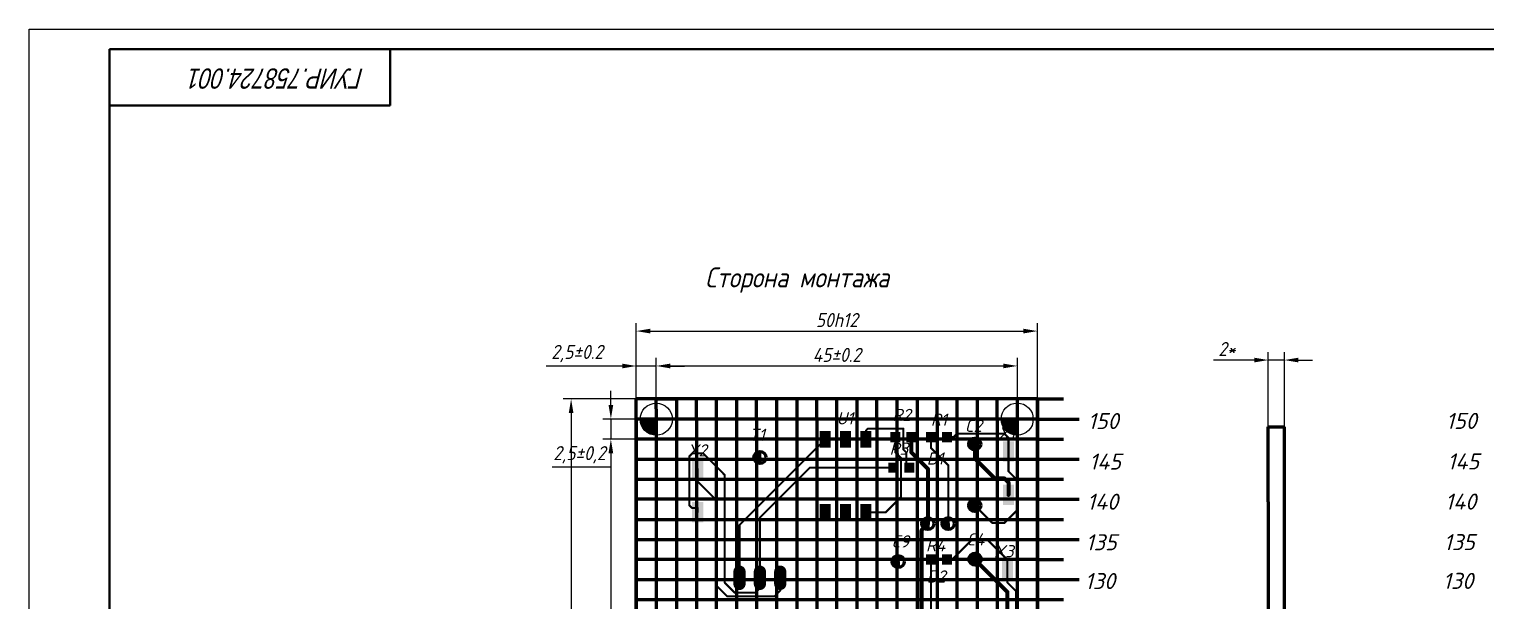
# Model space of a CAD drawing. Header units: millimetres. Extents: x 0 to 8800, y -367 to 2333.
# Drawn here: x 6511.4 to 6874.5, y 1454 to 1596.4 of the extents above; entities that cross this region are included whole.
import ezdxf

# ---------------------------------------------------------------- set-up
doc = ezdxf.new("R2010")
doc.units = ezdxf.units.MM
doc.header["$LTSCALE"] = 0.5
doc.layers.get('0').update_dxf_attribs({"lineweight": 60})
doc.layers.get('Defpoints').update_dxf_attribs({"color": 5})
for name, color, linetype in [('3-размеры', 6, 'Continuous'), ('BottomLayer', 5, 'Continuous'), ('KONTUR', 7, 'Continuous'), ('PDF _Текст', 7, 'Continuous'), ('TopLayer', 1, 'Continuous'), ('TopOverlay', 2, 'Continuous')]:
    doc.layers.add(name, color=color, linetype=linetype)
doc.layers.add('Основная', color=7, linetype='Continuous', lineweight=40)
doc.layers.add('Слой1', color=7, linetype='Continuous', lineweight=60)
doc.styles.add('PDF ISOCPEUR Italic', font='isocpeui.ttf')
doc.styles.get("Standard").update_dxf_attribs({"font": 'isocpeui.ttf', "width": 0.9})
doc.dimstyles.new('ISO-25', dxfattribs={"dimtxt": 3.5, "dimasz": 3.5, "dimexe": 2, "dimexo": 0, "dimgap": 1, "dimtad": 1, "dimtoh": 1, "dimdec": 0, "dimtxsty": 'Standard', "dimcen": 2.5, "dimadec": 0, "dimazin": 0, "dimtfac": 1, "dimtdec": 0, "dimtmove": 0, "dimatfit": 3, "dimldrblk": 'DOTSMALL', "dimfxl": 1, "dimarcsym": 0})

# ---------------------------------------------------------------- blocks, each defined once
blk = doc.blocks.new('*D109')
at = {"layer": '3-размеры', "color": 0, "lineweight": -2, "transparency": 16777216}
for p, q in [((6662.72, 1499.26), (6662.72, 1523.18)), ((6762.72, 1499.26), (6762.72, 1523.18)), ((6666.22, 1521.18), (6759.22, 1521.18))]:
    blk.add_line(p, q, dxfattribs=at)
at = {"layer": '3-размеры', "color": 0, "transparency": 16777216}
for points in [[(6666.22, 1521.77), (6666.22, 1520.6), (6662.72, 1521.18)], [(6759.22, 1521.77), (6759.22, 1520.6), (6762.72, 1521.18)]]:
    blk.add_solid(points, dxfattribs=at)
at = {"layer": 'Defpoints', "color": 0, "transparency": 16777216}
for p in [(6762.72, 1521.18), (6662.72, 1499.26), (6762.72, 1499.26)]:
    blk.add_point(p, dxfattribs=at)
at = {"layer": '3-размеры', "color": 0, "transparency": 16777216, "insert": (6712.72, 1523.93), "char_height": 3.5, "width": 3.75, "attachment_point": 5}
blk.add_mtext('50h12', dxfattribs=at)
blk = doc.blocks.new('_DotSmall')
at = {"color": 0, "linetype": 'ByBlock', "const_width": 0.5}
blk.add_lwpolyline([(-0.0625, 0, 1), (0.0625, 0, 1)], format="xyb", close=True, dxfattribs=at)
blk = doc.blocks.new('*D105')
at = {"layer": '3-размеры', "color": 0, "lineweight": -2, "transparency": 16777216}
for p, q in [((6667.72, 1494.26), (6667.72, 1514.5)), ((6757.72, 1494.26), (6757.72, 1514.5)), ((6671.22, 1512.5), (6754.22, 1512.5))]:
    blk.add_line(p, q, dxfattribs=at)
at = {"layer": '3-размеры', "color": 0, "transparency": 16777216}
for points in [[(6671.22, 1513.08), (6671.22, 1511.91), (6667.72, 1512.5)], [(6754.22, 1513.08), (6754.22, 1511.91), (6757.72, 1512.5)]]:
    blk.add_solid(points, dxfattribs=at)
at = {"layer": 'Defpoints', "color": 0, "transparency": 16777216}
for p in [(6757.72, 1512.5), (6667.72, 1494.26), (6757.72, 1494.26)]:
    blk.add_point(p, dxfattribs=at)
at = {"layer": '3-размеры', "color": 0, "transparency": 16777216, "insert": (6712.72, 1515.25), "char_height": 3.5, "width": 4.1667, "attachment_point": 5}
blk.add_mtext('45%%P0.2', dxfattribs=at)
blk = doc.blocks.new('*D110')
at = {"layer": '3-размеры', "color": 0, "lineweight": -2, "transparency": 16777216}
for p, q in [((6662.72, 1494.26), (6662.72, 1514.48)), ((6667.72, 1494.26), (6667.72, 1514.48)), ((6659.22, 1512.48), (6640.23, 1512.48)), ((6667.72, 1512.48), (6662.72, 1512.48)), ((6671.22, 1512.48), (6674.72, 1512.48))]:
    blk.add_line(p, q, dxfattribs=at)
at = {"layer": '3-размеры', "color": 0, "transparency": 16777216}
for points in [[(6659.22, 1513.06), (6659.22, 1511.89), (6662.72, 1512.48)], [(6671.22, 1513.06), (6671.22, 1511.89), (6667.72, 1512.48)]]:
    blk.add_solid(points, dxfattribs=at)
at = {"layer": 'Defpoints', "color": 0, "transparency": 16777216}
for p in [(6662.72, 1512.48), (6662.72, 1494.26), (6667.72, 1494.26)]:
    blk.add_point(p, dxfattribs=at)
at = {"layer": '3-размеры', "color": 0, "transparency": 16777216, "insert": (6647.98, 1515.58), "char_height": 3.5, "attachment_point": 5}
blk.add_mtext('2,5%%P0.2', dxfattribs=at)
blk = doc.blocks.new('*D111')
at = {"layer": '3-размеры', "color": 0, "lineweight": -2, "transparency": 16777216}
for p, q in [((6662.72, 1504.26), (6644.48, 1504.26)), ((6646.48, 1500.76), (6646.48, 1202.76)), ((6662.72, 1199.26), (6644.48, 1199.26))]:
    blk.add_line(p, q, dxfattribs=at)
at = {"layer": '3-размеры', "color": 0, "transparency": 16777216}
for points in [[(6645.9, 1500.76), (6647.06, 1500.76), (6646.48, 1504.26)], [(6645.9, 1202.76), (6647.06, 1202.76), (6646.48, 1199.26)]]:
    blk.add_solid(points, dxfattribs=at)
at = {"layer": 'Defpoints', "color": 0, "transparency": 16777216}
for p in [(6662.72, 1504.26), (6646.48, 1199.26), (6662.72, 1199.26)]:
    blk.add_point(p, dxfattribs=at)
at = {"layer": '3-размеры', "color": 0, "transparency": 16777216, "insert": (6643.73, 1351.76), "char_height": 3.5, "attachment_point": 5, "rotation": 90}
blk.add_mtext('150h12', dxfattribs=at)
blk = doc.blocks.new('*D106')
at = {"layer": '3-размеры', "color": 0, "lineweight": -2, "transparency": 16777216}
for p, q in [((6667.72, 1494.26), (6654.39, 1494.26)), ((6656.39, 1490.76), (6656.39, 1207.79)), ((6667.73, 1204.29), (6654.39, 1204.29))]:
    blk.add_line(p, q, dxfattribs=at)
at = {"layer": '3-размеры', "color": 0, "transparency": 16777216}
for points in [[(6655.81, 1490.76), (6656.97, 1490.76), (6656.39, 1494.26)], [(6655.81, 1207.79), (6656.97, 1207.79), (6656.39, 1204.29)]]:
    blk.add_solid(points, dxfattribs=at)
at = {"layer": 'Defpoints', "color": 0, "transparency": 16777216}
for p in [(6667.72, 1494.26), (6656.39, 1204.29), (6667.73, 1204.29)]:
    blk.add_point(p, dxfattribs=at)
at = {"layer": '3-размеры', "color": 0, "transparency": 16777216, "insert": (6653.64, 1349.28), "char_height": 3.5, "attachment_point": 5, "rotation": 90}
blk.add_mtext('145%%P0.2', dxfattribs=at)
blk = doc.blocks.new('*U95')
for p, q in [((-5, 147.5), (-5, 152.5)), ((0.01, 147.5), (0, 152.5)), ((5, 152.5), (5, -152.5)), ((-5, 147.5), (-5, -152.5)), ((0.01, -152.5), (0.01, 147.5))]:
    blk.add_line(p, q)
blk = doc.blocks.new('*U96')
at = {"color": 0, "linetype": 'ByBlock', "lineweight": -2, "transparency": 16777216}
for p in [(0, 0), (15, 0), (30, 0), (45, 0), (60, 0), (75, 0), (90, 0)]:
    blk.add_blockref('*U95', p, dxfattribs=at)
blk = doc.blocks.new('*U97')
for p, q in [((50, 5), (-50, 5)), ((-50, 0), (50, 0)), ((-50, -5), (50, -5))]:
    blk.add_line(p, q)
blk = doc.blocks.new('*U98')
at = {"color": 0, "linetype": 'ByBlock', "lineweight": -2, "transparency": 16777216}
for p in [(0, 285), (0, 270), (0, 255), (0, 240), (0, 225), (0, 210), (0, 195), (0, 180), (0, 165), (0, 150), (0, 135), (0, 120), (0, 105), (0, 90), (0, 75), (0, 60), (0, 45), (0, 30), (0, 15), (0, 0)]:
    blk.add_blockref('*U97', p, dxfattribs=at)
blk = doc.blocks.new('*D112')
at = {"layer": '3-размеры', "color": 0, "lineweight": -2, "transparency": 16777216}
for p, q in [((6656.39, 1502.76), (6656.39, 1506.26)), ((6667.73, 1499.26), (6654.39, 1499.26)), ((6656.39, 1499.26), (6656.39, 1494.26)), ((6667.73, 1494.26), (6654.39, 1494.26)), ((6656.39, 1490.76), (6656.39, 1487.26)), ((6656.39, 1487.26), (6641.74, 1487.26))]:
    blk.add_line(p, q, dxfattribs=at)
at = {"layer": '3-размеры', "color": 0, "transparency": 16777216}
for points in [[(6655.81, 1502.76), (6656.97, 1502.76), (6656.39, 1499.26)], [(6655.81, 1490.76), (6656.97, 1490.76), (6656.39, 1494.26)]]:
    blk.add_solid(points, dxfattribs=at)
at = {"layer": 'Defpoints', "color": 0, "transparency": 16777216}
for p in [(6667.73, 1499.26), (6656.39, 1494.26), (6667.73, 1494.26)]:
    blk.add_point(p, dxfattribs=at)
at = {"layer": '3-размеры', "color": 0, "transparency": 16777216, "insert": (6648.57, 1490.36), "char_height": 3.5, "width": 5.4167, "attachment_point": 5}
blk.add_mtext('2,5%%P0,2', dxfattribs=at)
blk = doc.blocks.new('*D107')
at = {"layer": '3-размеры', "color": 0, "lineweight": -2, "transparency": 16777216}
for p, q in [((6820.27, 1497.33), (6820.27, 1515.96)), ((6824.27, 1497.33), (6824.27, 1515.96)), ((6816.77, 1513.96), (6806.64, 1513.96)), ((6824.27, 1513.96), (6820.27, 1513.96)), ((6827.77, 1513.96), (6831.27, 1513.96))]:
    blk.add_line(p, q, dxfattribs=at)
at = {"layer": '3-размеры', "color": 0, "transparency": 16777216}
for points in [[(6816.77, 1514.55), (6816.77, 1513.38), (6820.27, 1513.96)], [(6827.77, 1514.55), (6827.77, 1513.38), (6824.27, 1513.96)]]:
    blk.add_solid(points, dxfattribs=at)
at = {"layer": 'Defpoints', "color": 0, "transparency": 16777216}
for p in [(6820.27, 1513.96), (6820.27, 1497.33), (6824.27, 1497.33)]:
    blk.add_point(p, dxfattribs=at)
at = {"layer": '3-размеры', "color": 0, "transparency": 16777216, "insert": (6809.96, 1516.71), "char_height": 3.5, "attachment_point": 5}
blk.add_mtext('2*', dxfattribs=at)

msp = doc.modelspace()

# ---------------------------------------------------------------- hatches: boundary and pattern name
h = msp.add_hatch(color=256)
h.dxf.hatch_style = 1
h.paths.add_polyline_path([(6747.09, 1494.53, 0.414214), (6745.59, 1493.03, 0.414214), (6747.09, 1491.53), (6747.09, 1493.03)])
h = msp.add_hatch(color=256)
h.dxf.hatch_style = 1
h.paths.add_polyline_path([(6693.55, 1491.19, 0.414214), (6692.05, 1489.69, 0.414214), (6693.55, 1488.19), (6693.55, 1489.69)])
h = msp.add_hatch(color=256)
h.dxf.hatch_style = 1
h.paths.add_polyline_path([(6747.09, 1479.21, 0.414214), (6745.59, 1477.71, 0.414214), (6747.09, 1476.21), (6747.09, 1477.71)])
h = msp.add_hatch(color=256)
h.dxf.hatch_style = 1
h.paths.add_polyline_path([(6735.39, 1474.71, 0.414214), (6733.89, 1473.21, 0.414214), (6735.39, 1471.71), (6735.39, 1473.21)])
h = msp.add_hatch(color=256)
h.dxf.hatch_style = 1
h.paths.add_polyline_path([(6740.46, 1474.71, 0.414214), (6738.96, 1473.21, 0.414214), (6740.46, 1471.71), (6740.46, 1473.21)])
h = msp.add_hatch(color=256)
h.dxf.hatch_style = 1
h.paths.add_polyline_path([(6728, 1465.25, 0.414214), (6726.5, 1463.75, 0.414214), (6728, 1462.25), (6728, 1463.75)])
h = msp.add_hatch(color=256)
h.dxf.hatch_style = 1
h.paths.add_polyline_path([(6747.16, 1465.85, 0.414214), (6745.66, 1464.35, 0.414214), (6747.16, 1462.85), (6747.16, 1464.35)])
at = {"layer": 'BottomLayer'}
h = msp.add_hatch(color=256, dxfattribs=at)
h.dxf.hatch_style = 1
edge = h.paths.add_edge_path()
edge.add_line((6667.71, 1499.21), (6663.71, 1499.21))
edge.add_arc((6667.73, 1499.23), 4.03, 180.378, 269.622)
edge.add_line((6667.71, 1495.21), (6667.71, 1499.21))
h = msp.add_hatch(color=256, dxfattribs=at)
h.dxf.hatch_style = 1
edge = h.paths.add_edge_path()
edge.add_line((6757.68, 1499.25), (6753.68, 1499.25))
edge.add_arc((6757.71, 1499.28), 4.03, 180.378, 269.622)
edge.add_line((6757.68, 1495.25), (6757.68, 1499.25))

# ---------------------------------------------------------------- linework, layer by layer
for p, q in [((6762.72, 1504.26), (6662.72, 1504.26)), ((6667.72, 1504.26), (6672.72, 1504.26)), ((6762.72, 1499.26), (6762.72, 1504.26)), ((6762.72, 1504.26), (6769.22, 1504.26)), ((6662.72, 1199.26), (6662.72, 1499.26)), ((6762.72, 1499.26), (6662.72, 1499.26)), ((6762.72, 1499.26), (6762.72, 1496.76)), ((6762.72, 1499.26), (6773.16, 1499.26)), ((6762.72, 1199.26), (6762.72, 1499.26)), ((6762.72, 1496.76), (6762.72, 1199.26)), ((6820.27, 1478.64), (6820.27, 1497.33)), ((6820.27, 1497.33), (6824.27, 1497.33)), ((6824.27, 1478.64), (6824.27, 1497.33)), ((6762.72, 1494.26), (6769.22, 1494.26)), ((6762.72, 1489.26), (6773.16, 1489.26)), ((6762.72, 1484.26), (6769.22, 1484.26)), ((6762.72, 1479.26), (6773.16, 1479.26)), ((6824.27, 1228.86), (6824.27, 1478.64)), ((6762.72, 1474.26), (6769.22, 1474.26)), ((6762.72, 1469.26), (6773.16, 1469.26)), ((6762.72, 1464.26), (6769.22, 1464.26)), ((6762.72, 1459.26), (6773.16, 1459.26)), ((6762.72, 1454.26), (6769.22, 1454.26))]:
    msp.add_line(p, q)
at = {"lineweight": 60}
msp.add_line((6820.27, 1478.64), (6820.27, 1228.86), dxfattribs=at)
at = {"layer": 'BottomLayer'}
for centre in [(6667.71, 1499.21), (6757.68, 1499.25)]:
    msp.add_circle(centre, 4, dxfattribs=at)
at = {"layer": 'KONTUR'}
for p, q in [((6511.38, 1002.42), (6511.38, 1596.42)), ((6511.38, 1596.42), (7352.38, 1596.42))]:
    msp.add_line(p, q, dxfattribs=at)
at = {"layer": 'TopLayer'}
for points, const_width in [([(6720.45, 1496.89), (6719.95, 1496.38)], 0.508), ([(6719.95, 1494.19), (6719.95, 1496.38)], 0.508), ([(6729.29, 1496.89), (6720.45, 1496.89)], 0.508), ([(6729.29, 1491.66), (6729.29, 1496.89)], 0.508), ([(6709.79, 1494.19), (6688.45, 1472.85)], 0.508), ([(6727.31, 1490.95), (6727.31, 1494.76)], 0.508), ([(6731.31, 1490.95), (6731.31, 1494.76)], 1), ([(6736.2, 1492.02), (6736.2, 1494.76)], 0.508), ([(6741.79, 1494.76), (6740.2, 1494.76)], 0.508), ([(6742.65, 1495.62), (6741.79, 1494.76)], 0.508), ([(6754.49, 1495.62), (6742.65, 1495.62)], 0.508), ([(6747.12, 1489.43), (6747.12, 1492.98)], 1), ([(6755.51, 1494.61), (6754.49, 1495.62)], 0.508), ([(6755.51, 1491.17), (6755.51, 1494.61)], 0.508), ([(6676.77, 1490.75), (6675.95, 1489.93)], 0.508), ([(6675.95, 1477.74), (6675.95, 1489.93)], 0.508), ([(6679.36, 1490.75), (6676.77, 1490.75)], 0.508), ([(6684.79, 1485.31), (6679.36, 1490.75)], 0.508), ([(6728.74, 1489.53), (6727.31, 1490.95)], 0.508), ([(6728.74, 1479.87), (6728.74, 1489.53)], 0.508), ([(6730.01, 1490.95), (6729.29, 1491.66)], 0.508), ([(6730.01, 1487.14), (6730.01, 1490.95)], 0.508), ([(6735.44, 1486.82), (6731.31, 1490.95)], 1), ([(6740.52, 1487.7), (6736.2, 1492.02)], 0.508), ([(6752.1, 1484.45), (6747.12, 1489.43)], 1), ([(6755.51, 1486.22), (6755.51, 1491.17)], 0.508), ([(6678.04, 1483.68), (6678.04, 1486.85)], 0.508), ([(6684.79, 1458.44), (6684.79, 1485.31)], 0.508), ([(6705.98, 1487.14), (6693.53, 1474.69)], 0.508), ([(6726.8, 1487.14), (6705.98, 1487.14)], 0.508), ([(6730.8, 1487.14), (6730.01, 1487.14)], 0.508), ([(6735.44, 1473.17), (6735.44, 1486.82)], 1), ([(6740.52, 1473.17), (6740.52, 1487.7)], 0.508), ([(6757.59, 1484.14), (6755.51, 1486.22)], 0.508), ([(6682.71, 1479.01), (6678.04, 1483.68)], 0.508), ([(6754.49, 1484.45), (6752.1, 1484.45)], 1), ([(6755.51, 1483.43), (6754.49, 1484.45)], 1), ([(6755.51, 1480.37), (6755.51, 1483.43)], 1), ([(6757.59, 1476.47), (6757.59, 1484.14)], 0.508), ([(6676.56, 1477.13), (6675.95, 1477.74)], 0.508), ([(6682.71, 1457.75), (6682.71, 1479.01)], 0.508), ([(6728.74, 1479.87), (6724.87, 1476.01)], 0.508), ([(6751.49, 1473.37), (6747.12, 1477.74)], 0.508), ([(6678.04, 1477.13), (6676.56, 1477.13)], 0.508), ([(6678.04, 1476.05), (6678.04, 1477.13)], 0.508), ([(6693.53, 1459.71), (6693.53, 1474.69)], 0.508), ([(6719.95, 1476.01), (6719.95, 1476.03)], 0.508), ([(6724.87, 1476.01), (6719.95, 1476.01)], 0.508), ([(6757.59, 1476.47), (6754.49, 1473.37)], 0.508), ([(6688.45, 1459.71), (6688.45, 1472.85)], 0.508), ([(6735.44, 1473.17), (6733.82, 1471.54)], 1), ([(6733.82, 1446.6), (6733.82, 1471.54)], 1), ([(6754.49, 1473.37), (6751.49, 1473.37)], 0.508), ([(6746.31, 1469.11), (6741.49, 1464.28)], 0.508), ([(6750.33, 1469.11), (6746.31, 1469.11)], 0.508), ([(6755.25, 1464.18), (6750.33, 1469.11)], 0.508), ([(6736.2, 1449.29), (6736.2, 1464.28)], 0.508), ([(6755.25, 1456.15), (6747.12, 1464.28)], 1), ([(6755.25, 1461.96), (6755.25, 1464.18)], 0.508), ([(6688.45, 1461.23), (6688.45, 1458.18)], 3.05), ([(6693.53, 1461.23), (6693.53, 1458.18)], 3.05), ([(6693.53, 1457.12), (6693.53, 1459.71)], 0.508), ([(6698.61, 1461.23), (6698.61, 1458.18)], 3.05), ([(6698.61, 1456.51), (6698.61, 1459.71)], 0.508), ([(6755.25, 1458.49), (6755.25, 1461.96)], 0.508), ([(6685.36, 1455.1), (6682.71, 1457.75)], 0.508), ([(6687.23, 1456.01), (6684.79, 1458.44)], 0.508), ([(6692.42, 1456.01), (6687.23, 1456.01)], 0.508), ([(6693.53, 1457.12), (6692.42, 1456.01)], 0.508), ([(6698.61, 1456.51), (6697.2, 1455.1)], 0.508), ([(6755.25, 1451.16), (6755.25, 1456.15)], 1), ([(6757.34, 1456.41), (6755.25, 1458.49)], 0.508), ([(6757.34, 1447.97), (6757.34, 1456.41)], 0.508), ([(6697.2, 1455.1), (6685.36, 1455.1)], 0.508)]:
    msp.add_lwpolyline(points, dxfattribs=dict(at, const_width=const_width))
for points, const_width in [([(6720.07, 1496.38, -1), (6719.82, 1496.38, -1)], 0.254), ([(6720.07, 1496.38, -1), (6719.82, 1496.38, -1)], 0.254), ([(6720.58, 1496.89, -1), (6720.33, 1496.89, -1)], 0.254), ([(6720.58, 1496.89, -1), (6720.33, 1496.89, -1)], 0.254), ([(6729.42, 1496.89, -1), (6729.17, 1496.89, -1)], 0.254), ([(6729.42, 1496.89, -1), (6729.17, 1496.89, -1)], 0.254), ([(6709.91, 1494.19, -1), (6709.66, 1494.19, -1)], 0.254), ([(6720.07, 1494.19, -1), (6719.82, 1494.19, -1)], 0.254), ([(6727.44, 1494.76, -1), (6727.19, 1494.76, -1)], 0.254), ([(6731.56, 1494.76, -1), (6731.06, 1494.76, -1)], 0.5), ([(6736.33, 1494.76, -1), (6736.08, 1494.76, -1)], 0.254), ([(6740.33, 1494.76, -1), (6740.08, 1494.76, -1)], 0.254), ([(6741.92, 1494.76, -1), (6741.66, 1494.76, -1)], 0.254), ([(6741.92, 1494.76, -1), (6741.66, 1494.76, -1)], 0.254), ([(6742.78, 1495.62, -1), (6742.53, 1495.62, -1)], 0.254), ([(6742.78, 1495.62, -1), (6742.53, 1495.62, -1)], 0.254), ([(6747.37, 1492.98, -1), (6746.87, 1492.98, -1)], 0.5), ([(6754.62, 1495.62, -1), (6754.36, 1495.62, -1)], 0.254), ([(6754.62, 1495.62, -1), (6754.36, 1495.62, -1)], 0.254), ([(6755.63, 1494.61, -1), (6755.38, 1494.61, -1)], 0.254), ([(6755.63, 1494.61, -1), (6755.38, 1494.61, -1)], 0.254), ([(6676.08, 1489.93, -1), (6675.83, 1489.93, -1)], 0.254), ([(6676.08, 1489.93, -1), (6675.83, 1489.93, -1)], 0.254), ([(6676.89, 1490.75, -1), (6676.64, 1490.75, -1)], 0.254), ([(6676.89, 1490.75, -1), (6676.64, 1490.75, -1)], 0.254), ([(6679.48, 1490.75, -1), (6679.23, 1490.75, -1)], 0.254), ([(6679.48, 1490.75, -1), (6679.23, 1490.75, -1)], 0.254), ([(6727.44, 1490.95, -1), (6727.19, 1490.95, -1)], 0.254), ([(6727.44, 1490.95, -1), (6727.19, 1490.95, -1)], 0.254), ([(6728.86, 1489.53, -1), (6728.61, 1489.53, -1)], 0.254), ([(6728.86, 1489.53, -1), (6728.61, 1489.53, -1)], 0.254), ([(6729.42, 1491.66, -1), (6729.17, 1491.66, -1)], 0.254), ([(6729.42, 1491.66, -1), (6729.17, 1491.66, -1)], 0.254), ([(6730.13, 1490.95, -1), (6729.88, 1490.95, -1)], 0.254), ([(6730.13, 1490.95, -1), (6729.88, 1490.95, -1)], 0.254), ([(6731.56, 1490.95, -1), (6731.06, 1490.95, -1)], 0.5), ([(6731.56, 1490.95, -1), (6731.06, 1490.95, -1)], 0.5), ([(6736.33, 1492.02, -1), (6736.08, 1492.02, -1)], 0.254), ([(6736.33, 1492.02, -1), (6736.08, 1492.02, -1)], 0.254), ([(6747.37, 1489.43, -1), (6746.87, 1489.43, -1)], 0.5), ([(6747.37, 1489.43, -1), (6746.87, 1489.43, -1)], 0.5), ([(6755.63, 1491.17, -1), (6755.38, 1491.17, -1)], 0.254), ([(6755.63, 1491.17, -1), (6755.38, 1491.17, -1)], 0.254), ([(6678.16, 1486.85, -1), (6677.91, 1486.85, -1)], 0.254), ([(6684.92, 1485.31, -1), (6684.67, 1485.31, -1)], 0.254), ([(6684.92, 1485.31, -1), (6684.67, 1485.31, -1)], 0.254), ([(6706.1, 1487.14, -1), (6705.85, 1487.14, -1)], 0.254), ([(6706.1, 1487.14, -1), (6705.85, 1487.14, -1)], 0.254), ([(6726.93, 1487.14, -1), (6726.68, 1487.14, -1)], 0.254), ([(6730.13, 1487.14, -1), (6729.88, 1487.14, -1)], 0.254), ([(6730.13, 1487.14, -1), (6729.88, 1487.14, -1)], 0.254), ([(6730.93, 1487.14, -1), (6730.68, 1487.14, -1)], 0.254), ([(6735.69, 1486.82, -1), (6735.19, 1486.82, -1)], 0.5), ([(6735.69, 1486.82, -1), (6735.19, 1486.82, -1)], 0.5), ([(6740.65, 1487.7, -1), (6740.39, 1487.7, -1)], 0.254), ([(6740.65, 1487.7, -1), (6740.39, 1487.7, -1)], 0.254), ([(6755.63, 1486.22, -1), (6755.38, 1486.22, -1)], 0.254), ([(6755.63, 1486.22, -1), (6755.38, 1486.22, -1)], 0.254), ([(6678.16, 1483.68, -1), (6677.91, 1483.68, -1)], 0.254), ([(6678.16, 1483.68, -1), (6677.91, 1483.68, -1)], 0.254), ([(6752.35, 1484.45, -1), (6751.85, 1484.45, -1)], 0.5), ([(6752.35, 1484.45, -1), (6751.85, 1484.45, -1)], 0.5), ([(6754.74, 1484.45, -1), (6754.24, 1484.45, -1)], 0.5), ([(6754.74, 1484.45, -1), (6754.24, 1484.45, -1)], 0.5), ([(6755.76, 1483.43, -1), (6755.26, 1483.43, -1)], 0.5), ([(6755.76, 1483.43, -1), (6755.26, 1483.43, -1)], 0.5), ([(6757.72, 1484.14, -1), (6757.46, 1484.14, -1)], 0.254), ([(6757.72, 1484.14, -1), (6757.46, 1484.14, -1)], 0.254), ([(6676.08, 1477.74, -1), (6675.83, 1477.74, -1)], 0.254), ([(6676.08, 1477.74, -1), (6675.83, 1477.74, -1)], 0.254), ([(6682.84, 1479.01, -1), (6682.58, 1479.01, -1)], 0.254), ([(6682.84, 1479.01, -1), (6682.58, 1479.01, -1)], 0.254), ([(6728.86, 1479.87, -1), (6728.61, 1479.87, -1)], 0.254), ([(6728.86, 1479.87, -1), (6728.61, 1479.87, -1)], 0.254), ([(6747.25, 1477.74, -1), (6747, 1477.74, -1)], 0.254), ([(6755.76, 1480.37, -1), (6755.26, 1480.37, -1)], 0.5), ([(6676.69, 1477.13, -1), (6676.44, 1477.13, -1)], 0.254), ([(6676.69, 1477.13, -1), (6676.44, 1477.13, -1)], 0.254), ([(6678.16, 1477.13, -1), (6677.91, 1477.13, -1)], 0.254), ([(6678.16, 1477.13, -1), (6677.91, 1477.13, -1)], 0.254), ([(6678.16, 1476.05, -1), (6677.91, 1476.05, -1)], 0.254), ([(6693.66, 1474.69, -1), (6693.4, 1474.69, -1)], 0.254), ([(6693.66, 1474.69, -1), (6693.4, 1474.69, -1)], 0.254), ([(6720.07, 1476.03, -1), (6719.82, 1476.03, -1)], 0.254), ([(6720.07, 1476.01, -1), (6719.82, 1476.01, -1)], 0.254), ([(6720.07, 1476.01, -1), (6719.82, 1476.01, -1)], 0.254), ([(6725, 1476.01, -1), (6724.75, 1476.01, -1)], 0.254), ([(6725, 1476.01, -1), (6724.75, 1476.01, -1)], 0.254), ([(6757.72, 1476.47, -1), (6757.46, 1476.47, -1)], 0.254), ([(6757.72, 1476.47, -1), (6757.46, 1476.47, -1)], 0.254), ([(6688.58, 1472.85, -1), (6688.32, 1472.85, -1)], 0.254), ([(6688.58, 1472.85, -1), (6688.32, 1472.85, -1)], 0.254), ([(6734.07, 1471.54, -1), (6733.57, 1471.54, -1)], 0.5), ([(6734.07, 1471.54, -1), (6733.57, 1471.54, -1)], 0.5), ([(6735.69, 1473.17, -1), (6735.19, 1473.17, -1)], 0.5), ([(6735.69, 1473.17, -1), (6735.19, 1473.17, -1)], 0.5), ([(6740.65, 1473.17, -1), (6740.39, 1473.17, -1)], 0.254), ([(6751.62, 1473.37, -1), (6751.37, 1473.37, -1)], 0.254), ([(6751.62, 1473.37, -1), (6751.37, 1473.37, -1)], 0.254), ([(6754.62, 1473.37, -1), (6754.36, 1473.37, -1)], 0.254), ([(6754.62, 1473.37, -1), (6754.36, 1473.37, -1)], 0.254), ([(6750.45, 1469.11, -1), (6750.2, 1469.11, -1)], 0.254), ([(6750.45, 1469.11, -1), (6750.2, 1469.11, -1)], 0.254), ([(6746.57, 1463.75, -1), (6746.31, 1463.75, -1)], 0.254), ([(6746.57, 1463.75, -1), (6746.31, 1463.75, -1)], 0.254), ([(6747.37, 1464.28, -1), (6746.87, 1464.28, -1)], 0.5), ([(6755.38, 1464.18, -1), (6755.13, 1464.18, -1)], 0.254), ([(6755.38, 1464.18, -1), (6755.13, 1464.18, -1)], 0.254), ([(6689.21, 1461.23, -1), (6687.69, 1461.23, -1)], 1.52), ([(6688.58, 1459.71, -1), (6688.32, 1459.71, -1)], 0.254), ([(6694.29, 1461.23, -1), (6692.77, 1461.23, -1)], 1.52), ([(6693.66, 1459.71, -1), (6693.4, 1459.71, -1)], 0.254), ([(6693.66, 1459.71, -1), (6693.4, 1459.71, -1)], 0.254), ([(6699.37, 1461.23, -1), (6697.85, 1461.23, -1)], 1.52), ([(6698.74, 1459.71, -1), (6698.48, 1459.71, -1)], 0.254), ([(6755.38, 1461.96, -1), (6755.13, 1461.96, -1)], 0.254), ([(6755.38, 1461.96, -1), (6755.13, 1461.96, -1)], 0.254), ([(6682.84, 1457.75, -1), (6682.58, 1457.75, -1)], 0.254), ([(6682.84, 1457.75, -1), (6682.58, 1457.75, -1)], 0.254), ([(6684.92, 1458.44, -1), (6684.67, 1458.44, -1)], 0.254), ([(6684.92, 1458.44, -1), (6684.67, 1458.44, -1)], 0.254), ([(6689.21, 1458.18, -1), (6687.69, 1458.18, -1)], 1.52), ([(6687.35, 1456.01, -1), (6687.1, 1456.01, -1)], 0.254), ([(6687.35, 1456.01, -1), (6687.1, 1456.01, -1)], 0.254), ([(6694.29, 1458.18, -1), (6692.77, 1458.18, -1)], 1.52), ([(6692.55, 1456.01, -1), (6692.29, 1456.01, -1)], 0.254), ([(6692.55, 1456.01, -1), (6692.29, 1456.01, -1)], 0.254), ([(6693.66, 1457.12, -1), (6693.4, 1457.12, -1)], 0.254), ([(6693.66, 1457.12, -1), (6693.4, 1457.12, -1)], 0.254), ([(6699.37, 1458.18, -1), (6697.85, 1458.18, -1)], 1.52), ([(6698.74, 1456.51, -1), (6698.48, 1456.51, -1)], 0.254), ([(6698.74, 1456.51, -1), (6698.48, 1456.51, -1)], 0.254), ([(6755.5, 1456.15, -1), (6755, 1456.15, -1)], 0.5), ([(6755.5, 1456.15, -1), (6755, 1456.15, -1)], 0.5), ([(6755.38, 1458.49, -1), (6755.13, 1458.49, -1)], 0.254), ([(6755.38, 1458.49, -1), (6755.13, 1458.49, -1)], 0.254), ([(6757.46, 1456.41, -1), (6757.21, 1456.41, -1)], 0.254), ([(6757.46, 1456.41, -1), (6757.21, 1456.41, -1)], 0.254), ([(6685.49, 1455.1, -1), (6685.24, 1455.1, -1)], 0.254), ([(6685.49, 1455.1, -1), (6685.24, 1455.1, -1)], 0.254), ([(6697.33, 1455.1, -1), (6697.07, 1455.1, -1)], 0.254), ([(6697.33, 1455.1, -1), (6697.07, 1455.1, -1)], 0.254)]:
    msp.add_lwpolyline(points, format="xyb", close=True, dxfattribs=dict(at, const_width=const_width))
for points in [[(6708.4, 1492.1), (6708.4, 1496.28), (6711.18, 1492.1), (6711.18, 1496.28)], [(6713.48, 1492.1), (6713.48, 1496.28), (6716.26, 1492.1), (6716.26, 1496.28)], [(6718.56, 1492.1), (6718.56, 1496.28), (6721.34, 1492.1), (6721.34, 1496.28)], [(6728.57, 1493.49), (6726.05, 1493.49), (6728.57, 1496.03), (6726.05, 1496.03)], [(6732.57, 1493.49), (6730.05, 1493.49), (6732.57, 1496.03), (6730.05, 1496.03)], [(6737.46, 1493.49), (6734.94, 1493.49), (6737.46, 1496.03), (6734.94, 1496.03)], [(6741.46, 1493.49), (6738.94, 1493.49), (6741.46, 1496.03), (6738.94, 1496.03)], [(6754.11, 1488.67), (6754.11, 1493.67), (6756.91, 1488.67), (6756.91, 1493.67)], [(6676.64, 1484.35), (6676.64, 1489.35), (6679.44, 1484.35), (6679.44, 1489.35)], [(6728.06, 1485.87), (6725.54, 1485.87), (6728.06, 1488.41), (6725.54, 1488.41)], [(6732.06, 1485.87), (6729.54, 1485.87), (6732.06, 1488.41), (6729.54, 1488.41)], [(6754.11, 1477.87), (6754.11, 1482.87), (6756.91, 1477.87), (6756.91, 1482.87)], [(6676.64, 1473.55), (6676.64, 1478.55), (6679.44, 1473.55), (6679.44, 1478.55)], [(6708.4, 1473.94), (6708.4, 1478.12), (6711.18, 1473.94), (6711.18, 1478.12)], [(6713.48, 1473.94), (6713.48, 1478.12), (6716.26, 1473.94), (6716.26, 1478.12)], [(6718.56, 1473.94), (6718.56, 1478.12), (6721.34, 1473.94), (6721.34, 1478.12)], [(6737.46, 1463.01), (6734.94, 1463.01), (6737.46, 1465.55), (6734.94, 1465.55)], [(6741.46, 1463.01), (6738.94, 1463.01), (6741.46, 1465.55), (6738.94, 1465.55)], [(6753.85, 1459.46), (6753.85, 1464.46), (6756.65, 1459.46), (6756.65, 1464.46)]]:
    msp.add_solid(points, dxfattribs=at)
at = {"layer": 'Основная'}
for p, q in [((6531.38, 1047.42), (6531.38, 1591.42)), ((7347.38, 1591.42), (6531.38, 1591.42)), ((6601.38, 1577.42), (6601.38, 1591.42)), ((6601.38, 1577.42), (6531.38, 1577.42))]:
    msp.add_line(p, q, dxfattribs=at)
at = {"layer": 'Слой1'}
for p, q in [((6747.09, 1491.53), (6747.09, 1494.53)), ((6747.09, 1493.03), (6747.09, 1491.53)), ((6693.55, 1488.19), (6693.55, 1491.19)), ((6693.55, 1489.69), (6693.55, 1488.19)), ((6747.09, 1476.21), (6747.09, 1479.21)), ((6735.39, 1471.71), (6735.39, 1474.71)), ((6740.46, 1471.71), (6740.46, 1474.71)), ((6747.09, 1477.71), (6747.09, 1476.21)), ((6735.39, 1473.21), (6735.39, 1471.71)), ((6740.46, 1473.21), (6740.46, 1471.71)), ((6728, 1462.25), (6728, 1465.25)), ((6728, 1463.75), (6728, 1462.25)), ((6747.16, 1462.85), (6747.16, 1465.85)), ((6747.16, 1464.35), (6747.16, 1462.85))]:
    msp.add_line(p, q, dxfattribs=at)
for centre in [(6747.09, 1493.03), (6693.55, 1489.69), (6747.09, 1477.71), (6735.39, 1473.21), (6740.46, 1473.21), (6728, 1463.75), (6747.16, 1464.35)]:
    msp.add_circle(centre, 1.5, dxfattribs=at)

# ---------------------------------------------------------------- block references
for name, p in [('*U96', (6667.72, 1351.76)), ('*U98', (6712.72, 1204.26))]:
    msp.add_blockref(name, p)

# ---------------------------------------------------------------- texts
at = {"color": 0, "insert": (6594.9, 1581.61), "char_height": 5, "attachment_point": 1, "rotation": 180}
msp.add_mtext_dynamic_manual_height_columns('{\\Fstandarteskd|c204;\\Q15;\\W0.8;\\C256;ГУИР.758724.001}', width=88.7975, gutter_width=50, heights=[0], dxfattribs=at)
at = {"insert": (6679.89, 1537.06), "char_height": 5, "attachment_point": 1}
msp.add_mtext_dynamic_manual_height_columns('{\\fGOST type B|b0|i1|c204|p2;Сторона монтажа}', width=68.69, gutter_width=50, heights=[0], dxfattribs=at)
at = {"layer": 'PDF _Текст', "char_height": 4, "width": 5.4121, "attachment_point": 7, "style": 'PDF ISOCPEUR Italic'}
for s, insert in [('150', (6775.29, 1496.76)), ('150', (6864.56, 1496.8)), ('145', (6775.62, 1486.66)), ('145', (6864.89, 1486.7)), ('140', (6775.07, 1476.66)), ('140', (6864.33, 1476.69)), ('135', (6774.74, 1466.55)), ('135', (6864, 1466.59)), ('130', (6774.52, 1456.89)), ('130', (6863.78, 1456.93))]:
    msp.add_mtext(s, dxfattribs=dict(at, insert=insert))
at = {"layer": 'TopOverlay'}
for s, p in [('U1', (6712.66, 1497.92)), ('R2', (6726.55, 1498.77)), ('R1', (6736.14, 1497.57)), ('T1', (6690.85, 1493.8)), ('C2', (6744.62, 1496.06)), ('X1', (6752.87, 1494.2)), ('X2', (6675.47, 1489.93)), ('R3', (6725.86, 1490.35)), ('D1', (6735.13, 1487.91)), ('C4', (6745.02, 1467.76)), ('C9', (6726.32, 1467.25)), ('R4', (6734.93, 1466.28)), ('X3', (6751.9, 1464.8)), ('D2', (6735.13, 1458.52))]:
    msp.add_text(s, height=3.048, dxfattribs=at).set_placement(p)

# ---------------------------------------------------------------- dimensions: what is measured, and where the dimension line sits
at = {"layer": '3-размеры'}
for base, p1, p2, text, picture, middle in [((6762.72, 1521.18), (6662.72, 1499.26), (6762.72, 1499.26), '50h12', '*D109', (6712.72, 1521.18)), ((6757.72, 1512.5), (6667.72, 1494.26), (6757.72, 1494.26), '45%%P0.2', '*D105', (6712.72, 1512.5))]:
    dim = msp.add_linear_dim(base=base, p1=p1, p2=p2, text=text, dimstyle='ISO-25', dxfattribs=at)
    dim.commit()
    dim.dimension.update_dxf_attribs({"geometry": picture, "text_midpoint": middle, "dimtype": 160})
for base, p1, p2, text, picture, middle in [((6662.72, 1512.48), (6667.72, 1494.26), (6662.72, 1494.26), '2,<>%%P0.2', '*D110', (6647.98, 1515.58)), ((6820.27, 1513.96), (6824.27, 1497.33), (6820.27, 1497.33), '2*', '*D107', (6809.96, 1516.71))]:
    dim = msp.add_linear_dim(base=base, p1=p1, p2=p2, text=text, dimstyle='ISO-25', dxfattribs=at)
    dim.commit()
    dim.dimension.update_dxf_attribs({"geometry": picture, "text_midpoint": middle})
for base, p1, p2, text, picture, middle in [((6646.48, 1199.26), (6662.72, 1504.26), (6662.72, 1199.26), '150h12', '*D111', (6643.73, 1351.76)), ((6656.39, 1494.26), (6667.73, 1499.26), (6667.73, 1494.26), '2,5%%P0,2', '*D112', (6648.57, 1490.36)), ((6656.39, 1204.29), (6667.72, 1494.26), (6667.73, 1204.29), '145%%P0.2', '*D106', (6653.64, 1349.28))]:
    dim = msp.add_linear_dim(base=base, p1=p1, p2=p2, angle=90, text=text, dimstyle='ISO-25', dxfattribs=at)
    dim.commit()
    dim.dimension.update_dxf_attribs({"geometry": picture, "text_midpoint": middle})

doc.saveas('drawing.dxf')
